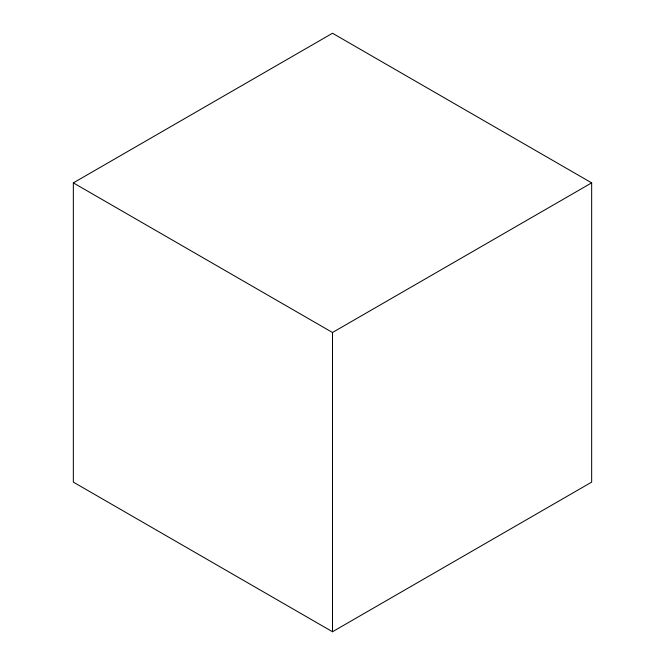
<?xml version="1.0" encoding="UTF-8"?>
<svg xmlns="http://www.w3.org/2000/svg" width="665" height="665" viewBox="0 0 665 665"><rect width="100%" height="100%" fill="white"/><g stroke="black" fill="none" stroke-linecap="round" stroke-linejoin="round"><path stroke-width="1" d="M73.341 182.875L332.5 33.25L591.659 182.875L591.659 482.125L332.5 631.75L73.341 482.125L73.341 182.875L332.5 332.5L591.659 182.875M332.5 332.5L332.5 631.75"/></g></svg>
